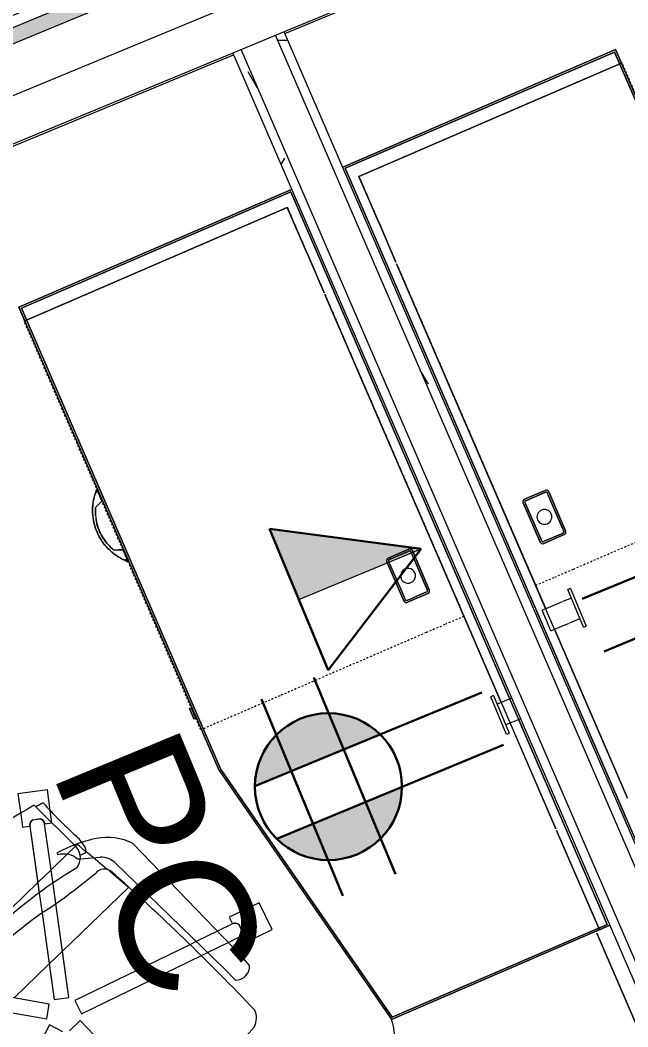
# Model space of a CAD drawing. Header units: inches. Extents: x 488 to 2071, y 800 to 2512.
# Drawn here: x 1396.4 to 1437.3, y 2398.8 to 2466.7 of the extents above; entities that cross this region are included whole.
import ezdxf

# ---------------------------------------------------------------- set-up
doc = ezdxf.new("R2010")
doc.units = ezdxf.units.IN
doc.header["$MEASUREMENT"] = 0
doc.linetypes.add('Dash', pattern=[0.25, 0.125, -0.125])
for name, color, linetype, lineweight in [('A-ANNO-NOTE', 131, 'Continuous', 30), ('A-Flor-Shel-Tptn', 8, 'Continuous', 9), ('A-GLAZ-CURT', 52, 'Continuous', 9), ('A-GLAZ-CWMG', 51, 'Continuous', 13), ('A-Glaz-Shel-Sill', 8, 'Continuous', 9), ('A-WALL', 113, 'Continuous', 9), ('A-WALL-PATT', 111, 'Continuous', 13), ('E-ELEC-FIXT', 91, 'Continuous', 9), ('I-FURN', 30, 'Continuous', 9), ('I-FURN-PNLS', 30, 'Continuous', 9), ('I-WALL', 2, 'Continuous', 9)]:
    doc.layers.add(name, color=color, linetype=linetype, lineweight=lineweight)
doc.styles.add('Swis721 Lt BT', font='swissl.ttf', dxfattribs={"height": 9})
pattern_1 = [(0, (0, 0), (30.72, 7.68), [1.267, -21.773, 1.267, -21.773, -122.88]), (0, (0, 0), (30.72, 7.68), [-46.08, 1.267, -44.813, 1.267, -21.773, -53.76]), (0, (0, 0), (30.72, 7.68), [-115.2, 1.267, -14.093, 1.267, -37.133]), (120, (11.52, 3.84), (-22.011075, 22.7643), [1.267, -21.773, 1.267, -21.773, -122.88]), (120, (11.52, 3.84), (-22.011075, 22.7643), [-46.08, 1.267, -44.813, 1.267, -21.773, -53.76]), (120, (11.52, 3.84), (-22.011075, 22.7643), [-115.2, 1.267, -14.093, 1.267, -37.133]), (240, (15.36, 19.2), (-8.708925, -30.4443), [1.267, -21.773, 1.267, -21.773, -122.88]), (240, (15.36, 19.2), (-8.708925, -30.4443), [-46.08, 1.267, -44.813, 1.267, -21.773, -53.76]), (240, (15.36, 19.2), (-8.708925, -30.4443), [-115.2, 1.267, -14.093, 1.267, -37.133])]

# ---------------------------------------------------------------- blocks, each defined once
blk = doc.blocks.new('Revit Link EDITED_dwg-5488103-Level 1 POWER')
at = {"layer": 'A-Glaz-Shel-Sill', "color": 7}
blk.add_line((1310.92, 2422.985), (1410.731, 2464.328), dxfattribs=at)
at = {"layer": 'A-Glaz-Shel-Sill', "color": 7, "flags": 128}
blk.add_lwpolyline([(1414.196, 2465.764), (1497.373, 2500.217), (1593.763, 2460.291)], dxfattribs=at)
blk = doc.blocks.new('Zira Wksta 9 - Type 1-V22-Level 1 POWER')
at = {"layer": 'I-FURN'}
for p, q in [((-20, 90), (-20, 56)), ((0, 90), (-20, 90)), ((-20, 56), (-20, 90)), ((-20, 90), (0, 90)), ((0, 90), (-20, 90)), ((-20, 90), (-20, 56)), ((0, 90), (-20, 90)), ((-20, 90), (-20, 89)), ((-20, 89), (-20, 90)), ((-20, 90), (0, 90)), ((-19.875, 56.012), (-19.875, 89.875)), ((-19.875, 89.875), (-0.125, 89.875)), ((-0.125, 89.875), (-19.875, 89.875)), ((-19.875, 89.875), (-19.875, 56.012)), ((-19.875, 56.012), (-19.875, 89.875)), ((-19.875, 89.875), (-0.125, 89.875)), ((-0.125, 89.875), (-19.875, 89.875)), ((-19.875, 89.875), (-19.875, 56.012)), ((-0.125, 89.875), (-0.125, 36.125)), ((-0.125, 36.125), (-0.125, 89.875)), ((-0.125, 89.875), (-0.125, 36.125)), ((-0.125, 36.125), (-0.125, 89.875)), ((-20, 89), (-19.878, 89)), ((-19.878, 89), (-20, 89)), ((-19.875, 89), (-19.326, 89)), ((-19.326, 89), (-19.875, 89)), ((-19.325, 89), (-0.75, 89)), ((-0.75, 89), (-19.325, 89)), ((-0.75, 89), (-0.75, 85.679)), ((-0.75, 85.679), (-0.75, 89)), ((-0.75, 85.646), (-0.75, 82.725)), ((-0.75, 82.725), (-0.75, 85.646)), ((-0.75, 82.607), (-0.75, 43.393)), ((-0.75, 52.676), (-0.75, 82.607)), ((-3.937, 64.438), (-3.937, 64.29)), ((-3.937, 64.29), (-3.937, 64.438)), ((-3.807, 64.5), (-3.875, 64.5)), ((-3.875, 64.5), (-3.807, 64.5)), ((-2.458, 64.5), (-3.792, 64.5)), ((-3.792, 64.5), (-2.458, 64.5)), ((-2.375, 64.5), (-2.443, 64.5)), ((-2.443, 64.5), (-2.375, 64.5)), ((-2.312, 64.29), (-2.312, 64.438)), ((-2.312, 64.438), (-2.312, 64.29)), ((-3.937, 64.255), (-3.937, 61.745)), ((-3.937, 61.745), (-3.937, 64.255)), ((-2.312, 61.745), (-2.312, 64.255)), ((-2.312, 64.255), (-2.312, 61.745)), ((-3.937, 61.71), (-3.937, 61.563)), ((-3.937, 61.563), (-3.937, 61.71)), ((-3.875, 61.5), (-3.807, 61.5)), ((-3.807, 61.5), (-3.875, 61.5)), ((-3.792, 61.5), (-2.458, 61.5)), ((-2.458, 61.5), (-3.792, 61.5)), ((-2.443, 61.5), (-2.375, 61.5)), ((-2.375, 61.5), (-2.443, 61.5)), ((-2.312, 61.563), (-2.312, 61.71)), ((-2.312, 61.71), (-2.312, 61.563)), ((-33.064, 59.916), (-33.421, 58.62)), ((-33.064, 59.916), (-33.421, 58.62)), ((-31.135, 59.385), (-33.064, 59.916)), ((-31.135, 59.385), (-33.064, 59.916)), ((-31.506, 58.04), (-31.135, 59.385)), ((-31.506, 58.04), (-31.135, 59.385)), ((-33.421, 58.62), (-33.661, 57.747)), ((-33.421, 58.62), (-33.661, 57.747)), ((-30.895, 55.117), (-32.36, 58.785)), ((-32.305, 58.647), (-30.895, 55.117)), ((-33.661, 57.747), (-33.196, 57.618)), ((-33.661, 57.747), (-33.196, 57.618)), ((-32.843, 57.921), (-32.347, 57.784)), ((-32.843, 57.921), (-32.347, 57.784)), ((-32.357, 57.776), (-32.839, 57.909)), ((-32.357, 57.776), (-32.839, 57.909)), ((-31.733, 57.215), (-31.506, 58.04)), ((-31.733, 57.215), (-31.506, 58.04)), ((-33.179, 57.614), (-34.395, 53.201)), ((-33.179, 57.614), (-34.201, 53.905)), ((-33.299, 53.415), (-32.215, 57.348)), ((-33.044, 54.339), (-32.215, 57.348)), ((-32.199, 57.344), (-31.734, 57.216)), ((-32.199, 57.344), (-31.734, 57.216)), ((-20, 56), (-16, 36)), ((-20, 56), (-16, 36)), ((-20, 56), (-16, 36)), ((-15.898, 36.125), (-19.875, 56.012)), ((-19.875, 56.012), (-15.898, 36.125)), ((-15.898, 36.125), (-19.875, 56.012)), ((-19.875, 56.012), (-15.898, 36.125)), ((-32.232, 55.217), (-32.206, 55.078)), ((-30.924, 55.136), (-31.633, 54.87)), ((-30.775, 55.192), (-30.844, 55.166)), ((-30.66, 55.056), (-30.736, 55.207)), ((-30.427, 54.59), (-30.656, 55.046)), ((-33.044, 54.339), (-34.201, 53.905)), ((-33.299, 53.415), (-33.044, 54.339)), ((-31.633, 54.87), (-33.044, 54.339)), ((-31.096, 54.297), (-30.945, 54.247)), ((-30.852, 54.468), (-30.453, 54.472)), ((-30.118, 53.973), (-30.407, 54.549)), ((-34.201, 53.905), (-43.378, 50.456)), ((-34.201, 53.905), (-34.395, 53.201)), ((-30.945, 54.247), (-29.657, 53.82)), ((-29.561, 52.859), (-30.118, 53.973)), ((-23.589, 43.92), (-27.296, 53.787)), ((-34.395, 53.201), (-34.755, 51.895)), ((-34.395, 53.201), (-34.755, 51.895)), ((-33.652, 52.136), (-33.299, 53.415)), ((-33.652, 52.136), (-33.299, 53.415)), ((-28.909, 53.082), (-24.946, 43.535)), ((-29.526, 52.791), (-29.561, 52.859)), ((-28.755, 51.251), (-29.477, 52.692)), ((-34.755, 51.895), (-36.314, 46.24)), ((-34.755, 51.895), (-35.671, 48.572)), ((-35.35, 45.974), (-33.652, 52.136)), ((-34.514, 49.006), (-33.652, 52.136)), ((-34.514, 49.006), (-28.725, 51.182)), ((-28.721, 51.183), (-28.755, 51.251)), ((-0.75, 43.393), (-0.75, 51.176)), ((-36.742, 46.079), (-41.638, 49.309)), ((-35.671, 48.572), (-34.514, 49.006)), ((-35.35, 45.974), (-34.514, 49.006)), ((-42.628, 48.764), (-37.292, 45.244)), ((-38.712, 47.429), (-35.72, 48.553)), ((-35.671, 48.572), (-36.314, 46.24)), ((-39.918, 46.976), (-37.292, 45.244)), ((-36.742, 46.079), (-38.76, 47.411)), ((-36.314, 46.24), (-35.35, 45.974)), ((-36.314, 46.24), (-35.35, 45.974)), ((-23.279, 46.151), (-24.408, 46.1)), ((-23.279, 46.151), (-24.408, 46.1)), ((-21.053, 46.752), (-23.301, 46.65)), ((-21.053, 46.752), (-23.301, 46.65)), ((-23.301, 46.65), (-23.279, 46.168)), ((-23.301, 46.65), (-23.279, 46.168)), ((-20.963, 44.754), (-21.053, 46.752)), ((-20.963, 44.754), (-21.053, 46.752)), ((-37.292, 45.244), (-36.742, 46.079)), ((-37.292, 45.244), (-36.742, 46.079)), ((-26.463, 46.007), (-35.064, 45.617)), ((-26.463, 46.007), (-35.064, 45.617)), ((-35.064, 45.617), (-35.019, 44.618)), ((-35.064, 45.617), (-35.019, 44.618)), ((-25.981, 46.028), (-26.463, 46.007)), ((-25.981, 46.028), (-26.463, 46.007)), ((-24.408, 46.1), (-25.981, 46.028)), ((-24.408, 46.1), (-25.981, 46.028)), ((-22.87, 45.419), (-22.893, 45.918)), ((-22.87, 45.419), (-22.893, 45.918)), ((-22.883, 45.926), (-22.86, 45.412)), ((-22.883, 45.926), (-22.86, 45.412)), ((-37.271, 44.788), (-44.001, 39.417)), ((-37.271, 44.788), (-44.001, 39.417)), ((-36.648, 44.006), (-37.271, 44.788)), ((-36.648, 44.006), (-37.271, 44.788)), ((-35.019, 44.618), (-26.079, 45.023)), ((-35.019, 44.618), (-26.079, 45.023)), ((-26.079, 45.023), (-25.573, 45.046)), ((-26.079, 45.023), (-25.573, 45.046)), ((-25.573, 45.046), (-24.038, 45.115)), ((-25.573, 45.046), (-24.038, 45.115)), ((-24.038, 45.115), (-23.233, 45.152)), ((-24.038, 45.115), (-23.233, 45.152)), ((-23.233, 45.135), (-23.211, 44.652)), ((-23.233, 45.135), (-23.211, 44.652)), ((-35.271, 44.236), (-36.207, 43.885)), ((-35.271, 44.236), (-36.207, 43.885)), ((-32.165, 35.971), (-35.271, 44.236)), ((-32.165, 35.971), (-35.271, 44.236)), ((-23.211, 44.652), (-20.963, 44.754)), ((-23.211, 44.652), (-20.963, 44.754)), ((-24.946, 43.535), (-24.594, 42.599)), ((-23.323, 43.128), (-23.589, 43.92)), ((-0.75, 43.275), (-0.75, 40.354)), ((-0.75, 40.354), (-0.75, 43.275)), ((-0.75, 40.336), (-0.75, 36.125)), ((-0.75, 36.125), (-0.75, 40.336)), ((-16, 36), (0, 36)), ((0, 36), (-16, 36)), ((-16, 36), (0, 36)), ((-0.125, 36.125), (-15.898, 36.125)), ((-15.898, 36.125), (-0.125, 36.125)), ((-0.125, 36.125), (-15.898, 36.125)), ((-15.898, 36.125), (-0.125, 36.125)), ((-0.75, 36.12), (-0.75, 36)), ((-0.75, 36), (-0.75, 36.12)), ((-0.75, 36), (0, 36)), ((0, 36), (-0.75, 36))]:
    blk.add_line(p, q, dxfattribs=at)
for centre, radius, start, end in [((-3.875, 64.438), 0.0625, 90, 180), ((-3.875, 64.438), 0.0625, 135, 180), ((-3.875, 64.438), 0.0625, 90, 135), ((-2.375, 64.438), 0.0625, 360, 90), ((-2.375, 64.438), 0.0625, 360, 90), ((-3.875, 61.563), 0.0625, 180, 270), ((-3.875, 61.563), 0.0625, 180, 270), ((-2.375, 61.563), 0.0625, 270, 360), ((-2.375, 61.563), 0.0625, 270, 360), ((-28.98, 26.074), 32.885, 95.90071, 125.28922), ((-28.829, 25.664), 33.165, 95.04101, 96.01668), ((-5.888, 67.142), 27.198, 198.08143, 204.6076), ((-32.802, 57.516), 0.407, 95.75839, 165.4281), ((-32.802, 57.516), 0.407, 123.62628, 165.4281), ((-32.788, 57.506), 0.406, 124.16517, 164.59325), ((-32.788, 57.506), 0.406, 137.6412, 164.59325), ((-32.788, 57.506), 0.406, 97.21311, 137.6412), ((-32.802, 57.516), 0.407, 109.69234, 123.62628), ((-32.788, 57.506), 0.406, 110.68914, 124.16517), ((-32.802, 57.516), 0.407, 95.75839, 109.69234), ((-32.788, 57.506), 0.406, 97.21311, 110.68914), ((-32.607, 57.456), 0.406, 38.49736, 51.97338), ((-32.607, 57.456), 0.406, 344.59325, 51.97338), ((-32.589, 57.458), 0.407, 343.75839, 53.4281), ((-32.589, 57.458), 0.407, 343.75839, 53.4281), ((-32.607, 57.456), 0.406, 344.59325, 38.49736), ((-34.016, 54.26), 3.739, 10.68683, 24.6076), ((-31.307, 45.65), 9.612, 87.85635, 95.52666), ((-32.362, 53.705), 1.382, 54.61199, 83.54291), ((-31.874, 54.726), 1.054, 296.54862, 21.77186), ((-31.307, 45.65), 9.612, 87.23258, 87.66624), ((-31.874, 54.726), 1.054, 345.7934, 21.77186), ((-31.307, 45.65), 9.612, 84.58965, 87.08386), ((-30.944, 54.84), 0.613, 323.13593, 10.68683), ((-31.307, 45.65), 9.612, 78.64105, 84.58965), ((-30.129, 51.511), 3.634, 38.77218, 78.64105), ((-32.362, 53.705), 1.382, 25.68107, 53.01805), ((-26.799, 20.267), 33.832, 97.82171, 123.36479), ((-30.183, 52.538), 1.385, 23.39452, 67.70109), ((-42.432, 94.055), 42.842, 280.56991, 286.36319), ((-30.023, 52.264), 0.763, 34.827, 116.3595), ((-168.402, -12.458), 153.519, 20.0682, 25.11457), ((-30.502, 30.123), 22.194, 100.56991, 120.61659), ((-23.255, 45.762), 0.407, 23.75839, 93.4281), ((-23.255, 45.762), 0.407, 23.75839, 93.4281), ((-23.26, 45.745), 0.406, 65.6412, 92.59325), ((-23.26, 45.745), 0.406, 25.21311, 92.59325), ((-23.26, 45.745), 0.406, 25.21311, 65.6412), ((-23.252, 45.558), 0.406, 272.59325, 339.97338), ((-23.245, 45.541), 0.407, 271.75839, 341.4281), ((-23.252, 45.558), 0.406, 272.59325, 286.06928), ((-23.245, 45.541), 0.407, 271.75839, 285.69234), ((-23.252, 45.558), 0.406, 286.06928, 326.49736), ((-23.245, 45.541), 0.407, 285.69234, 313.56022), ((-23.245, 45.541), 0.407, 313.56022, 327.49416), ((-23.252, 45.558), 0.406, 326.49736, 339.97338), ((-23.245, 45.541), 0.407, 327.49416, 341.4281), ((-24.213, 43.475), 0.956, 246.48339, 338.70311), ((-25.517, 40.208), 1.314, 310.6365, 0.55), ((-62.5, 115.283), 84.963, 284.7407, 296.4458)]:
    blk.add_arc(centre, radius, start, end, dxfattribs=at)
at = {"layer": 'I-FURN-PNLS', "linetype": 'Dash'}
for p, q in [((-20.051, 59), (-20.051, 89)), ((-20.051, 89), (-20, 89)), ((-20, 89), (-19.878, 89)), ((-19.875, 89), (-19.326, 89)), ((-19.325, 89), (-0.75, 89)), ((-0.75, 89), (-0.75, 85.679)), ((-0.75, 85.646), (-0.75, 82.725)), ((-0.75, 82.607), (-0.75, 59)), ((-20, 59), (-20.051, 59)), ((-14.241, 59), (-19.989, 59)), ((-11.296, 59), (-14.223, 59)), ((-3.52, 59), (-11.176, 59)), ((-2.153, 59), (-3.506, 59)), ((-0.75, 59), (-2.092, 59))]:
    blk.add_line(p, q, dxfattribs=at)
at = {"layer": 'I-FURN-PNLS'}
for p, q in [((-20.051, 76.604), (-20.051, 76.657)), ((-20.051, 76.657), (-20.051, 76.614)), ((-20.051, 76.604), (-20.051, 76.657)), ((-20.051, 76.657), (-20.051, 76.614)), ((-20.223, 76.48), (-20.051, 76.48)), ((-20.223, 76.48), (-20.051, 76.48)), ((-20.051, 76.487), (-20.217, 76.487)), ((-20.051, 76.487), (-20.217, 76.487)), ((-20.051, 76.614), (-20.051, 76.512)), ((-20.051, 76.614), (-20.051, 76.512)), ((-20.051, 76.512), (-20.051, 76.604)), ((-20.051, 76.512), (-20.051, 76.604)), ((-20.051, 76.48), (-20.051, 76.512)), ((-20.051, 76.512), (-20.051, 76.487)), ((-20.051, 76.48), (-20.051, 76.512)), ((-20.051, 76.512), (-20.051, 76.487)), ((-20.051, 76.48), (-20.051, 75.791)), ((-20.051, 76.139), (-20.051, 76.48)), ((-20.051, 76.48), (-20.051, 75.791)), ((-20.051, 76.139), (-20.051, 76.48)), ((-20.051, 75.791), (-20.051, 76.136)), ((-20.051, 75.791), (-20.051, 76.136)), ((-20.612, 75.559), (-20.331, 75.675)), ((-20.612, 75.559), (-20.331, 75.675)), ((-20.331, 75.675), (-20.051, 75.791)), ((-20.331, 75.675), (-20.051, 75.791)), ((-20.331, 72.325), (-20.612, 72.441)), ((-20.331, 72.325), (-20.612, 72.441)), ((-20.051, 72.209), (-20.331, 72.325)), ((-20.051, 72.209), (-20.331, 72.325)), ((-20.051, 71.864), (-20.051, 72.209)), ((-20.051, 72.209), (-20.051, 71.52)), ((-20.051, 71.864), (-20.051, 72.209)), ((-20.051, 72.209), (-20.051, 71.52)), ((-20.051, 71.52), (-20.223, 71.52)), ((-20.051, 71.52), (-20.223, 71.52)), ((-20.217, 71.513), (-20.051, 71.513)), ((-20.217, 71.513), (-20.051, 71.513)), ((-20.051, 71.52), (-20.051, 71.861)), ((-20.051, 71.52), (-20.051, 71.861)), ((-20.051, 71.488), (-20.051, 71.52)), ((-20.051, 71.488), (-20.051, 71.52)), ((-20.051, 71.513), (-20.051, 71.488)), ((-20.051, 71.513), (-20.051, 71.488)), ((-20.051, 71.488), (-20.051, 71.386)), ((-20.051, 71.396), (-20.051, 71.488)), ((-20.051, 71.488), (-20.051, 71.386)), ((-20.051, 71.396), (-20.051, 71.488)), ((-20.051, 71.343), (-20.051, 71.396)), ((-20.051, 71.343), (-20.051, 71.396)), ((-20.051, 71.386), (-20.051, 71.343)), ((-20.051, 71.386), (-20.051, 71.343)), ((-4.062, 64.438), (-4.062, 61.563)), ((-4.062, 61.563), (-4.062, 64.438)), ((-2.375, 64.625), (-3.875, 64.625)), ((-3.875, 64.625), (-2.375, 64.625)), ((-2.187, 61.563), (-2.187, 64.438)), ((-2.187, 64.438), (-2.187, 61.563)), ((-3.875, 61.375), (-2.375, 61.375)), ((-2.375, 61.375), (-3.875, 61.375)), ((-20.051, 60.625), (-20.176, 60.625)), ((-20.176, 60.625), (-20.176, 60.515)), ((-20.176, 59.875), (-20.176, 60.625)), ((-20.176, 60.515), (-20.176, 59.985)), ((-20.051, 60.625), (-20.051, 59.875)), ((-20.051, 60.515), (-20.051, 60.625)), ((-20.051, 60.438), (-20.051, 60.515)), ((-20.051, 60.347), (-20.051, 60.438)), ((-20.176, 59.985), (-20.176, 59.875)), ((-20.176, 59.875), (-20.051, 59.875)), ((-20.051, 60.25), (-20.051, 60.347)), ((-20.051, 60.153), (-20.051, 60.25)), ((-20.051, 59.985), (-20.051, 60.153)), ((-20.051, 59.875), (-20.051, 59.985)), ((0, 36), (-16, 36)), ((0, 36), (-16, 36)), ((-16, 36), (0, 36)), ((0, 36), (-1, 36)), ((-1, 36), (-1, 35.951)), ((-1, 35.951), (-1, 36)), ((-1, 36), (-0.75, 36)), ((-0.75, 36), (0, 36)), ((-1, 35.845), (-1, 6.75)), ((-1, 6.75), (-1, 35.845))]:
    blk.add_line(p, q, dxfattribs=at)
at = {"layer": 'I-FURN-PNLS', "flags": 128}
for points in [[(-20.051, 75.791), (-20.331, 75.675), (-20.612, 75.559)], [(-20.051, 75.791), (-20.331, 75.675), (-20.612, 75.559)], [(-20.612, 72.441), (-20.331, 72.325), (-20.051, 72.209)], [(-20.612, 72.441), (-20.331, 72.325), (-20.051, 72.209)]]:
    blk.add_lwpolyline(points, dxfattribs=at)
at = {"layer": 'I-FURN-PNLS'}
for centre, radius, start, end in [((-17.497, 74), 3.685, 137.02895, 137.70289), ((-17.497, 74), 3.685, 137.36592, 137.70289), ((-17.497, 74), 3.685, 137.03852, 137.56704), ((-17.497, 74), 3.685, 137.03852, 137.56704), ((-17.497, 74), 3.685, 137.02895, 137.36592), ((-17.497, 74), 3.685, 222.29711, 222.97105), ((-17.497, 74), 3.685, 222.29711, 222.97105), ((-17.497, 74), 3.685, 222.43296, 222.96148), ((-17.497, 74), 3.685, 222.43296, 222.96148), ((-3.875, 64.438), 0.188, 90, 180), ((-3.875, 64.438), 0.188, 165, 180), ((-3.875, 64.438), 0.188, 150, 165), ((-3.875, 64.438), 0.188, 90, 150), ((-2.375, 64.438), 0.188, 360, 90), ((-2.375, 64.438), 0.188, 15, 90), ((-2.375, 64.438), 0.187, 0, 15), ((-3.125, 63), 0.5, 90, 270), ((-3.125, 63), 0.5, 90, 270), ((-3.125, 63), 0.5, 270, 90), ((-3.125, 63), 0.5, 270, 90), ((-3.875, 61.563), 0.188, 180, 270), ((-3.875, 61.563), 0.187, 180, 195), ((-3.875, 61.563), 0.188, 195, 210), ((-3.875, 61.563), 0.188, 210, 240), ((-3.875, 61.563), 0.188, 240, 270), ((-2.375, 61.563), 0.188, 270, 360), ((-2.375, 61.563), 0.188, 270, 285), ((-2.375, 61.563), 0.188, 285, 300), ((-2.375, 61.563), 0.187, 300, 330), ((-2.375, 61.563), 0.187, 330, 345), ((-2.375, 61.563), 0.187, 345, 0), ((-19.605, 36.236), 3.613, 305.49295, 356.24713), ((-19.605, 36.236), 3.613, 305.49295, 356.24713), ((-19.605, 36.236), 3.613, 305.49295, 356.24713)]:
    blk.add_arc(centre, radius, start, end, dxfattribs=at)
for points, knots in [([(-20.051, 76.657), (-20.051, 76.657), (-20.053, 76.656), (-20.055, 76.653), (-20.057, 76.651), (-20.06, 76.649), (-20.063, 76.645), (-20.067, 76.642), (-20.07, 76.639), (-20.074, 76.635), (-20.078, 76.631), (-20.083, 76.627), (-20.091, 76.618), (-20.099, 76.61), (-20.106, 76.604)], [0, 0, 0, 0, 0.125, 0.1875, 0.25, 0.3125, 0.375, 0.4375, 0.5, 0.5625, 0.625, 0.6875, 0.75, 1, 1, 1, 1]), ([(-20.051, 76.657), (-20.051, 76.657), (-20.053, 76.656), (-20.055, 76.653), (-20.057, 76.651), (-20.06, 76.649), (-20.063, 76.645), (-20.067, 76.642), (-20.07, 76.639), (-20.074, 76.635), (-20.078, 76.631), (-20.083, 76.627), (-20.091, 76.618), (-20.099, 76.61), (-20.106, 76.604)], [0, 0, 0, 0, 0.125, 0.1875, 0.25, 0.3125, 0.375, 0.4375, 0.5, 0.5625, 0.625, 0.6875, 0.75, 1, 1, 1, 1]), ([(-20.096, 76.614), (-20.09, 76.619), (-20.082, 76.627), (-20.072, 76.637), (-20.067, 76.642), (-20.063, 76.646), (-20.06, 76.649), (-20.057, 76.651), (-20.055, 76.653), (-20.054, 76.655), (-20.052, 76.656), (-20.051, 76.657), (-20.051, 76.657)], [0, 0, 0, 0, 0.25, 0.375, 0.5, 0.5625, 0.625, 0.6875, 0.75, 0.8125, 0.875, 1, 1, 1, 1]), ([(-20.096, 76.614), (-20.09, 76.619), (-20.082, 76.627), (-20.072, 76.637), (-20.067, 76.642), (-20.063, 76.646), (-20.06, 76.649), (-20.057, 76.651), (-20.055, 76.653), (-20.054, 76.655), (-20.052, 76.656), (-20.051, 76.657), (-20.051, 76.657)], [0, 0, 0, 0, 0.25, 0.375, 0.5, 0.5625, 0.625, 0.6875, 0.75, 0.8125, 0.875, 1, 1, 1, 1]), ([(-20.223, 71.52), (-20.376, 71.687), (-20.649, 72.05), (-20.953, 72.661), (-21.141, 73.318), (-21.225, 74.227), (-21.055, 75.135), (-20.649, 75.95), (-20.376, 76.313), (-20.223, 76.48)], [0, 0, 0, 0, 0.125, 0.25, 0.375, 0.5, 0.75, 0.875, 1, 1, 1, 1]), ([(-20.612, 75.559), (-20.783, 75.242), (-20.961, 74.723), (-21.005, 74.181), (-21.005, 74)], [0, 0, 0, 0, 0.3333333, 0.5, 0.5, 0.5, 0.5]), ([(-20.723, 75.783), (-20.778, 75.683), (-20.841, 75.555), (-20.897, 75.424), (-20.907, 75.398)], [0.15936451, 0.15936451, 0.15936451, 0.15936451, 0.22222222, 0.23762024, 0.23762024, 0.23762024, 0.23762024]), ([(-20.723, 75.783), (-20.778, 75.683), (-20.841, 75.555), (-20.897, 75.424), (-20.907, 75.398)], [0.15936451, 0.15936451, 0.15936451, 0.15936451, 0.22222222, 0.23762024, 0.23762024, 0.23762024, 0.23762024]), ([(-20.995, 75.16), (-21.024, 75.075), (-21.06, 74.949), (-21.091, 74.821), (-21.1, 74.78)], [0.28411479, 0.28411479, 0.28411479, 0.28411479, 0.33333333, 0.3562762, 0.3562762, 0.3562762, 0.3562762]), ([(-20.995, 75.16), (-21.024, 75.075), (-21.06, 74.949), (-21.091, 74.821), (-21.1, 74.78)], [0.28411479, 0.28411479, 0.28411479, 0.28411479, 0.33333333, 0.3562762, 0.3562762, 0.3562762, 0.3562762]), ([(-21.146, 74.517), (-21.156, 74.446), (-21.171, 74.319), (-21.177, 74.192), (-21.179, 74.136)], [0.40508035, 0.40508035, 0.40508035, 0.40508035, 0.44444444, 0.47528756, 0.47528756, 0.47528756, 0.47528756]), ([(-21.146, 74.517), (-21.156, 74.446), (-21.171, 74.319), (-21.177, 74.192), (-21.179, 74.136)], [0.40508035, 0.40508035, 0.40508035, 0.40508035, 0.44444444, 0.47528756, 0.47528756, 0.47528756, 0.47528756]), ([(-21.005, 74), (-21.005, 73.819), (-20.961, 73.278), (-20.783, 72.759), (-20.612, 72.441)], [0.5, 0.5, 0.5, 0.5, 0.6666667, 1, 1, 1, 1]), ([(-21.099, 73.22), (-21.09, 73.179), (-21.06, 73.052), (-21.027, 72.923), (-21.001, 72.836)], [0.64373131, 0.64373131, 0.64373131, 0.64373131, 0.66666667, 0.71591001, 0.71591001, 0.71591001, 0.71591001]), ([(-21.099, 73.22), (-21.09, 73.179), (-21.06, 73.052), (-21.027, 72.923), (-21.001, 72.836)], [0.64373131, 0.64373131, 0.64373131, 0.64373131, 0.66666667, 0.71591001, 0.71591001, 0.71591001, 0.71591001]), ([(-20.907, 72.602), (-20.858, 72.482), (-20.801, 72.351), (-20.728, 72.229), (-20.721, 72.218)], [0.76239192, 0.76239192, 0.76239192, 0.76239192, 0.83333333, 0.84070579, 0.84070579, 0.84070579, 0.84070579]), ([(-20.907, 72.602), (-20.858, 72.482), (-20.801, 72.351), (-20.728, 72.229), (-20.721, 72.218)], [0.76239192, 0.76239192, 0.76239192, 0.76239192, 0.83333333, 0.84070579, 0.84070579, 0.84070579, 0.84070579]), ([(-20.106, 71.396), (-20.099, 71.39), (-20.09, 71.381), (-20.08, 71.371), (-20.074, 71.365), (-20.07, 71.361), (-20.067, 71.358), (-20.063, 71.355), (-20.06, 71.351), (-20.057, 71.349), (-20.055, 71.347), (-20.053, 71.344), (-20.051, 71.343), (-20.051, 71.343)], [0, 0, 0, 0, 0.25, 0.375, 0.4375, 0.5, 0.5625, 0.625, 0.6875, 0.75, 0.8125, 0.875, 1, 1, 1, 1]), ([(-20.106, 71.396), (-20.099, 71.39), (-20.09, 71.381), (-20.08, 71.371), (-20.074, 71.365), (-20.07, 71.361), (-20.067, 71.358), (-20.063, 71.355), (-20.06, 71.351), (-20.057, 71.349), (-20.055, 71.347), (-20.053, 71.344), (-20.051, 71.343), (-20.051, 71.343)], [0, 0, 0, 0, 0.25, 0.375, 0.4375, 0.5, 0.5625, 0.625, 0.6875, 0.75, 0.8125, 0.875, 1, 1, 1, 1]), ([(-20.051, 71.343), (-20.051, 71.343), (-20.052, 71.344), (-20.054, 71.345), (-20.055, 71.347), (-20.057, 71.349), (-20.06, 71.351), (-20.063, 71.354), (-20.066, 71.357), (-20.069, 71.36), (-20.072, 71.363), (-20.076, 71.367), (-20.083, 71.374), (-20.09, 71.381), (-20.096, 71.386)], [0, 0, 0, 0, 0.125, 0.1875, 0.25, 0.3125, 0.375, 0.4375, 0.5, 0.5625, 0.625, 0.6875, 0.75, 1, 1, 1, 1]), ([(-20.051, 71.343), (-20.051, 71.343), (-20.052, 71.344), (-20.054, 71.345), (-20.055, 71.347), (-20.057, 71.349), (-20.06, 71.351), (-20.063, 71.354), (-20.066, 71.357), (-20.069, 71.36), (-20.072, 71.363), (-20.076, 71.367), (-20.083, 71.374), (-20.09, 71.381), (-20.096, 71.386)], [0, 0, 0, 0, 0.125, 0.1875, 0.25, 0.3125, 0.375, 0.4375, 0.5, 0.5625, 0.625, 0.6875, 0.75, 1, 1, 1, 1])]:
    blk.add_open_spline(points, degree=3, knots=knots, dxfattribs=at)
for points in [[(-20.611, 75.971), (-20.65, 75.909), (-20.688, 75.847), (-20.723, 75.783)], [(-20.611, 75.971), (-20.65, 75.909), (-20.688, 75.847), (-20.723, 75.783)], [(-20.632, 75.939), (-20.513, 76.131), (-20.376, 76.313), (-20.223, 76.48)], [(-20.217, 76.487), (-20.354, 76.338), (-20.478, 76.178), (-20.588, 76.008)], [(-20.217, 76.487), (-20.354, 76.338), (-20.478, 76.178), (-20.588, 76.008)], [(-20.194, 76.512), (-20.183, 76.524), (-20.161, 76.547), (-20.127, 76.582), (-20.106, 76.603), (-20.096, 76.614)], [(-20.194, 76.512), (-20.183, 76.524), (-20.161, 76.547), (-20.127, 76.582), (-20.106, 76.603), (-20.096, 76.614)], [(-20.106, 76.604), (-20.12, 76.589), (-20.15, 76.559), (-20.179, 76.528), (-20.194, 76.512)], [(-20.106, 76.604), (-20.12, 76.589), (-20.15, 76.559), (-20.179, 76.528), (-20.194, 76.512)], [(-21.12, 74.677), (-21.078, 74.9), (-21.011, 75.117), (-20.934, 75.331)], [(-20.612, 75.559), (-20.783, 75.242), (-21.02, 74.55), (-21.02, 73.451), (-20.783, 72.759), (-20.612, 72.441)], [(-20.945, 75.302), (-20.963, 75.255), (-20.98, 75.208), (-20.995, 75.16)], [(-20.945, 75.302), (-20.963, 75.255), (-20.98, 75.208), (-20.995, 75.16)], [(-20.907, 75.398), (-20.918, 75.372), (-20.928, 75.347), (-20.938, 75.321)], [(-20.907, 75.398), (-20.918, 75.372), (-20.928, 75.347), (-20.938, 75.321)], [(-20.934, 75.331), (-20.852, 75.543), (-20.759, 75.752), (-20.632, 75.939)], [(-20.828, 75.064), (-20.77, 75.234), (-20.698, 75.4), (-20.612, 75.559)], [(-20.828, 75.064), (-20.77, 75.234), (-20.698, 75.4), (-20.612, 75.559)], [(-21.183, 74), (-21.183, 74.227), (-21.156, 74.452), (-21.112, 74.673)], [(-21.126, 74.644), (-21.134, 74.602), (-21.14, 74.56), (-21.147, 74.517)], [(-21.126, 74.644), (-21.134, 74.602), (-21.14, 74.56), (-21.147, 74.517)], [(-21.099, 74.78), (-21.107, 74.743), (-21.115, 74.707), (-21.122, 74.67)], [(-21.099, 74.78), (-21.107, 74.743), (-21.115, 74.707), (-21.122, 74.67)], [(-20.961, 74.539), (-20.931, 74.717), (-20.873, 74.887), (-20.808, 75.055)], [(-20.961, 74.539), (-20.931, 74.717), (-20.873, 74.887), (-20.808, 75.055)], [(-21.12, 73.322), (-21.162, 73.546), (-21.185, 73.774), (-21.183, 74)], [(-21.18, 74.135), (-21.184, 74.045), (-21.182, 73.955), (-21.178, 73.866)], [(-21.18, 74.135), (-21.184, 74.045), (-21.182, 73.955), (-21.178, 73.866)], [(-20.961, 73.461), (-20.991, 73.639), (-21.016, 73.822), (-21.021, 74.004)], [(-20.961, 73.461), (-20.991, 73.639), (-21.016, 73.822), (-21.021, 74.004)], [(-21.005, 74), (-21.005, 74.181), (-21, 74.365), (-20.961, 74.539)], [(-21.005, 74), (-21.005, 74.181), (-21, 74.365), (-20.961, 74.539)], [(-21.18, 73.865), (-21.175, 73.737), (-21.162, 73.61), (-21.143, 73.484)], [(-21.18, 73.865), (-21.175, 73.737), (-21.162, 73.61), (-21.143, 73.484)], [(-21.146, 73.482), (-21.14, 73.44), (-21.133, 73.398), (-21.125, 73.356)], [(-21.146, 73.482), (-21.14, 73.44), (-21.133, 73.398), (-21.125, 73.356)], [(-21.121, 73.329), (-21.114, 73.293), (-21.107, 73.256), (-21.099, 73.22)], [(-21.121, 73.329), (-21.114, 73.293), (-21.107, 73.256), (-21.099, 73.22)], [(-20.934, 72.669), (-21.016, 72.88), (-21.077, 73.099), (-21.12, 73.322)], [(-20.828, 72.936), (-20.887, 73.107), (-20.926, 73.282), (-20.961, 73.461)], [(-20.828, 72.936), (-20.887, 73.107), (-20.926, 73.282), (-20.961, 73.461)], [(-20.995, 72.84), (-20.98, 72.792), (-20.964, 72.744), (-20.947, 72.697)], [(-20.995, 72.84), (-20.98, 72.792), (-20.964, 72.744), (-20.947, 72.697)], [(-20.938, 72.679), (-20.928, 72.653), (-20.918, 72.627), (-20.908, 72.602)], [(-20.938, 72.679), (-20.928, 72.653), (-20.918, 72.627), (-20.908, 72.602)], [(-20.631, 72.061), (-20.751, 72.254), (-20.852, 72.457), (-20.934, 72.669)], [(-20.612, 72.441), (-20.698, 72.6), (-20.77, 72.766), (-20.828, 72.936)], [(-20.612, 72.441), (-20.698, 72.6), (-20.77, 72.766), (-20.828, 72.936)], [(-20.723, 72.217), (-20.695, 72.167), (-20.665, 72.119), (-20.632, 72.072)], [(-20.723, 72.217), (-20.695, 72.167), (-20.665, 72.119), (-20.632, 72.072)], [(-20.223, 71.52), (-20.376, 71.687), (-20.512, 71.869), (-20.631, 72.061)], [(-20.587, 71.992), (-20.477, 71.822), (-20.354, 71.662), (-20.217, 71.513)], [(-20.587, 71.992), (-20.477, 71.822), (-20.354, 71.662), (-20.217, 71.513)], [(-20.194, 71.488), (-20.179, 71.472), (-20.15, 71.441), (-20.12, 71.411), (-20.106, 71.396)], [(-20.096, 71.386), (-20.106, 71.397), (-20.127, 71.418), (-20.161, 71.453), (-20.183, 71.476), (-20.194, 71.488)], [(-20.194, 71.488), (-20.179, 71.472), (-20.15, 71.441), (-20.12, 71.411), (-20.106, 71.396)], [(-20.096, 71.386), (-20.106, 71.397), (-20.127, 71.418), (-20.161, 71.453), (-20.183, 71.476), (-20.194, 71.488)]]:
    blk.add_open_spline(points, degree=3, dxfattribs=at)
blk = doc.blocks.new('Zira Wksta 9 - Type 1-V25-Level 1 POWER')
at = {"layer": 'I-FURN'}
for p, q in [((-0.125, -36.125), (-0.125, -89.875)), ((-0.125, -89.875), (-0.125, -36.125)), ((-0.125, -36.125), (-0.125, -89.875)), ((-0.125, -89.875), (-0.125, -36.125)), ((-0.75, -43.393), (-0.75, -82.607)), ((-0.75, -55.785), (-0.75, -43.393)), ((-20, -90), (-20, -56)), ((-20, -90), (-20, -56)), ((-20, -56), (-20, -90)), ((-19.875, -89.875), (-19.875, -56.012)), ((-19.875, -56.012), (-19.875, -89.875)), ((-19.875, -89.875), (-19.875, -56.012)), ((-19.875, -56.012), (-19.875, -89.875)), ((-0.75, -82.607), (-0.75, -57.285)), ((-3.937, -61.563), (-3.937, -61.71)), ((-3.937, -61.71), (-3.937, -61.563)), ((-3.807, -61.5), (-3.875, -61.5)), ((-3.875, -61.5), (-3.807, -61.5)), ((-2.458, -61.5), (-3.792, -61.5)), ((-3.792, -61.5), (-2.458, -61.5)), ((-2.375, -61.5), (-2.443, -61.5)), ((-2.443, -61.5), (-2.375, -61.5)), ((-2.312, -61.71), (-2.312, -61.563)), ((-2.312, -61.563), (-2.312, -61.71)), ((-3.937, -61.745), (-3.937, -64.255)), ((-3.937, -64.255), (-3.937, -61.745)), ((-2.312, -64.255), (-2.312, -61.745)), ((-2.312, -61.745), (-2.312, -64.255)), ((-3.937, -64.29), (-3.937, -64.438)), ((-3.937, -64.438), (-3.937, -64.29)), ((-2.312, -64.438), (-2.312, -64.29)), ((-2.312, -64.29), (-2.312, -64.438)), ((-3.875, -64.5), (-3.807, -64.5)), ((-3.807, -64.5), (-3.875, -64.5)), ((-3.792, -64.5), (-2.458, -64.5)), ((-2.458, -64.5), (-3.792, -64.5)), ((-2.443, -64.5), (-2.375, -64.5)), ((-2.375, -64.5), (-2.443, -64.5)), ((-0.75, -82.725), (-0.75, -85.646)), ((-0.75, -85.646), (-0.75, -82.725)), ((-0.75, -85.679), (-0.75, -89)), ((-0.75, -89), (-0.75, -85.679)), ((-19.878, -89), (-20, -89)), ((-20, -89), (-20, -90)), ((-20, -90), (-20, -89)), ((-20, -89), (-19.878, -89)), ((-19.326, -89), (-19.875, -89)), ((-19.875, -89), (-19.326, -89)), ((-0.75, -89), (-19.325, -89)), ((-19.325, -89), (-0.75, -89)), ((0, -90), (-20, -90)), ((0, -90), (-20, -90)), ((-20, -90), (0, -90)), ((-20, -90), (0, -90)), ((0, -90), (-20, -90)), ((-0.125, -89.875), (-19.875, -89.875)), ((-19.875, -89.875), (-0.125, -89.875)), ((-0.125, -89.875), (-19.875, -89.875)), ((-19.875, -89.875), (-0.125, -89.875))]:
    blk.add_line(p, q, dxfattribs=at)
for centre, start, end in [((-3.875, -61.563), 90, 180), ((-3.875, -61.563), 150, 180), ((-3.875, -61.563), 90, 150), ((-2.375, -61.563), 0, 90), ((-2.375, -61.563), 0, 90), ((-3.875, -64.438), 180, 270), ((-3.875, -64.438), 180, 270), ((-2.375, -64.438), 270, 0), ((-2.375, -64.438), 270, 0)]:
    blk.add_arc(centre, 0.0625, start, end, dxfattribs=at)
at = {"layer": 'I-FURN-PNLS', "linetype": 'Dash'}
for p, q in [((-20.051, -59), (-20.051, -89)), ((-3.52, -59), (-11.176, -59)), ((-2.153, -59), (-3.506, -59)), ((-0.75, -59), (-2.092, -59)), ((-0.75, -82.607), (-0.75, -59)), ((-0.75, -85.646), (-0.75, -82.725)), ((-0.75, -89), (-0.75, -85.679)), ((-20.051, -89), (-20, -89)), ((-20, -89), (-19.878, -89)), ((-19.875, -89), (-19.326, -89)), ((-19.325, -89), (-0.75, -89))]:
    blk.add_line(p, q, dxfattribs=at)
at = {"layer": 'I-FURN-PNLS'}
for p, q in [((-4.062, -61.563), (-4.062, -64.438)), ((-4.062, -64.438), (-4.062, -61.563)), ((-2.375, -61.375), (-3.875, -61.375)), ((-3.875, -61.375), (-2.375, -61.375)), ((-2.187, -64.438), (-2.187, -61.563)), ((-2.187, -61.563), (-2.187, -64.438)), ((-3.875, -64.625), (-2.375, -64.625)), ((-2.375, -64.625), (-3.875, -64.625))]:
    blk.add_line(p, q, dxfattribs=at)
for centre, radius, start, end in [((-3.875, -61.563), 0.187, 90, 180), ((-3.875, -61.563), 0.187, 165, 180), ((-3.875, -61.563), 0.187, 90, 165), ((-2.375, -61.563), 0.188, 360, 90), ((-2.375, -61.563), 0.187, 45, 90), ((-2.375, -61.563), 0.187, 15, 45), ((-2.375, -61.563), 0.187, 0, 15), ((-3.125, -63), 0.5, 90, 270), ((-3.125, -63), 0.5, 90, 270), ((-3.125, -63), 0.5, 270, 90), ((-3.125, -63), 0.5, 270, 90), ((-3.875, -64.438), 0.187, 180, 270), ((-3.875, -64.438), 0.188, 180, 195), ((-3.875, -64.438), 0.187, 195, 270), ((-2.375, -64.438), 0.187, 270, 0), ((-2.375, -64.438), 0.187, 270, 345), ((-2.375, -64.438), 0.187, 345, 0)]:
    blk.add_arc(centre, radius, start, end, dxfattribs=at)
blk = doc.blocks.new('System Panel - Glazed-5309578-Level 1 POWER')
at = {"layer": 'A-GLAZ-CURT'}
blk.add_hatch(color=7, dxfattribs=at).paths.add_polyline_path([(26.75, 0.75), (26.75, 1.75), (-26.75, 1.75), (-26.75, 0.75), (20.686, 0.75)], flags=0)
at = {"layer": 'A-GLAZ-CURT', "color": 55, "lineweight": 20}
for p, q in [((26.75, 1.75), (-26.75, 1.75)), ((-26.75, 1.75), (-26.75, 0.75)), ((26.75, 0.75), (26.75, 1.75)), ((-26.75, 0.75), (26.75, 0.75))]:
    blk.add_line(p, q, dxfattribs=at)
blk = doc.blocks.new('Rectangular Mullion - 2_5_ x 5_ rectangular-5308166-Level 1 POWER')
at = {"layer": 'A-GLAZ-CWMG', "lineweight": 9}
for p, q in [((1459.908, 2493.493), (1410.481, 2473.019)), ((1461.822, 2488.873), (1412.394, 2468.4))]:
    blk.add_line(p, q, dxfattribs=at)
blk = doc.blocks.new('PS - Power Device _Wall Base_ - Quad - Data Combo-V69-Level 1 POWER')
at = {"layer": 'E-ELEC-FIXT'}
for p, q in [((1428.24, 2421.157), (1428.066, 2421.086)), ((1428.24, 2421.157), (1429.292, 2418.617)), ((1429.119, 2418.545), (1428.066, 2421.086)), ((1428.757, 2420.695), (1428.479, 2420.58)), ((1429.335, 2420.934), (1428.757, 2420.695)), ((1429.45, 2420.982), (1429.37, 2420.949)), ((1429.053, 2419.194), (1429.352, 2419.318)), ((1429.352, 2419.318), (1429.929, 2419.557)), ((1429.962, 2419.57), (1430.045, 2419.605)), ((1429.147, 2418.556), (1429.292, 2418.617))]:
    blk.add_line(p, q, dxfattribs=at)
blk = doc.blocks.new('PS - Power Device _Wall Base_ - Quad - Data Combo-V70-Level 1 POWER')
at = {"layer": 'E-ELEC-FIXT'}
for p, q in [((1433.419, 2428.376), (1433.246, 2428.305)), ((1434.298, 2425.764), (1433.246, 2428.305)), ((1433.419, 2428.376), (1434.471, 2425.836)), ((1432.852, 2427.465), (1431.749, 2427.008)), ((1433.485, 2427.727), (1432.904, 2427.487)), ((1431.749, 2427.008), (1431.522, 2426.914)), ((1432.096, 2425.528), (1431.522, 2426.914)), ((1432.344, 2425.631), (1433.328, 2426.038)), ((1433.376, 2426.058), (1434.059, 2426.341)), ((1432.096, 2425.528), (1432.344, 2425.631)), ((1434.298, 2425.764), (1434.471, 2425.836))]:
    blk.add_line(p, q, dxfattribs=at)

msp = doc.modelspace()

# ---------------------------------------------------------------- hatches: boundary and pattern name
at = {"layer": 'A-ANNO-NOTE', "lineweight": 9}
for points in [[(1415.123, 2427.635), (1413.149, 2432.399), (1423.375, 2431.053), (1415.275, 2427.698)], [(1413.071, 2417.865), (1415.785, 2419.789), (1420.319, 2418.805)], [(1413.071, 2417.865), (1413.661, 2418.56), (1415.785, 2419.789)], [(1413.661, 2418.56), (1415.536, 2419.712), (1415.785, 2419.789)], [(1420.319, 2418.805), (1415.785, 2419.789), (1417.465, 2419.962)], [(1415.785, 2419.789), (1416.683, 2419.954), (1417.465, 2419.962)], [(1415.785, 2419.789), (1416.166, 2419.88), (1416.683, 2419.954)], [(1420.319, 2418.805), (1417.465, 2419.962), (1419.795, 2419.192)], [(1419.795, 2419.192), (1417.465, 2419.962), (1418.616, 2419.744)], [(1413.661, 2418.56), (1415.051, 2419.519), (1415.536, 2419.712)], [(1413.661, 2418.56), (1414.156, 2418.985), (1415.051, 2419.519)], [(1414.156, 2418.985), (1414.479, 2419.207), (1415.051, 2419.519)], [(1412.175, 2415.048), (1412.192, 2415.439), (1420.608, 2418.541)], [(1412.192, 2415.439), (1420.319, 2418.805), (1420.608, 2418.541)], [(1412.192, 2415.439), (1413.071, 2417.865), (1420.319, 2418.805)], [(1412.192, 2415.439), (1412.389, 2416.462), (1413.071, 2417.865)], [(1412.389, 2416.462), (1412.733, 2417.307), (1413.071, 2417.865)], [(1412.389, 2416.462), (1412.517, 2416.832), (1412.733, 2417.307)], [(1413.736, 2411.416), (1413.642, 2411.507), (1422.075, 2415)], [(1413.736, 2411.416), (1422.075, 2415), (1422.058, 2414.609)], [(1416.785, 2410.086), (1413.736, 2411.416), (1422.058, 2414.609)], [(1416.785, 2410.086), (1422.058, 2414.609), (1420.589, 2411.488)], [(1420.589, 2411.488), (1422.058, 2414.609), (1421.861, 2413.586)], [(1420.589, 2411.488), (1421.861, 2413.586), (1421.517, 2412.741)], [(1420.589, 2411.488), (1421.517, 2412.741), (1420.942, 2411.872)], [(1416.785, 2410.086), (1414.239, 2411.002), (1413.736, 2411.416)], [(1416.785, 2410.086), (1415.145, 2410.487), (1414.239, 2411.002)], [(1416.785, 2410.086), (1420.589, 2411.488), (1418.714, 2410.336)], [(1418.714, 2410.336), (1420.589, 2411.488), (1419.881, 2410.912)], [(1416.785, 2410.086), (1415.634, 2410.304), (1415.145, 2410.487)], [(1416.785, 2410.086), (1416.267, 2410.149), (1415.634, 2410.304)], [(1416.785, 2410.086), (1418.714, 2410.336), (1417.567, 2410.094)]]:
    msp.add_hatch(color=256, dxfattribs=at).paths.add_polyline_path(points, flags=0)
at = {"layer": 'A-WALL-PATT', "lineweight": 9}
h = msp.add_hatch(dxfattribs=at)
h.set_pattern_fill('FP_1', color=256, style=0, pattern_type=2)
h.set_pattern_definition(pattern_1)
h.paths.add_polyline_path([(1477.809, 2316.881), (1478.387, 2317.121), (1414.147, 2465.878), (1413.569, 2465.639), (1477.09, 2318.548)], flags=0)
h = msp.add_hatch(dxfattribs=at)
h.set_pattern_fill('FP_1', color=256, style=0, pattern_type=2)
h.set_pattern_definition(pattern_1)
h.paths.add_polyline_path([(1474.922, 2315.685), (1475.499, 2315.925), (1411.259, 2464.682), (1410.682, 2464.443), (1474.819, 2315.925)], flags=0)

# ---------------------------------------------------------------- linework, layer by layer
at = {"layer": 'A-ANNO-NOTE'}
for p, q in [((1434.213, 2427.676), (1449.482, 2434)), ((1423.375, 2431.053), (1413.149, 2432.399)), ((1417.097, 2422.87), (1413.149, 2432.399)), ((1423.375, 2431.053), (1417.097, 2422.87)), ((1435.68, 2424.135), (1450.948, 2430.46)), ((1421.641, 2409.13), (1416.15, 2422.385)), ((1427.444, 2421.372), (1412.175, 2415.048)), ((1418.1, 2407.663), (1412.609, 2420.918)), ((1428.91, 2417.831), (1413.642, 2411.507))]:
    msp.add_line(p, q, dxfattribs=at)
at = {"layer": 'A-ANNO-NOTE', "lineweight": 9}
for p, q in [((1413.149, 2432.399), (1415.123, 2427.635)), ((1423.375, 2431.053), (1413.149, 2432.399)), ((1415.123, 2427.635), (1423.375, 2431.053)), ((1412.175, 2415.048), (1420.608, 2418.541)), ((1422.075, 2415), (1413.642, 2411.507))]:
    msp.add_line(p, q, dxfattribs=at)
at = {"layer": 'A-ANNO-NOTE'}
msp.add_circle((1417.125, 2415.024), 4.95, dxfattribs=at)
at = {"layer": 'A-ANNO-NOTE', "lineweight": 9}
for start, end in [(45.2756, 179.7244), (225.2756, 359.7244)]:
    msp.add_arc((1417.125, 2415.024), 4.95, start, end, dxfattribs=at)
at = {"layer": 'A-WALL'}
for p, q in [((1495.741, 2499.676), (1414.147, 2465.878)), ((1410.682, 2464.443), (1310.872, 2423.101))]:
    msp.add_line(p, q, dxfattribs=at)
at = {"layer": 'A-WALL', "lineweight": 13}
for p, q in [((1477.809, 2316.881), (1413.569, 2465.639)), ((1475.499, 2315.925), (1411.259, 2464.682))]:
    msp.add_line(p, q, dxfattribs=at)
at = {"layer": 'I-WALL', "lineweight": 13}
for p, q in [((1414.147, 2465.878), (1410.682, 2464.443)), ((1478.387, 2317.121), (1414.147, 2465.878)), ((1410.682, 2464.443), (1474.922, 2315.685))]:
    msp.add_line(p, q, dxfattribs=at)

# ---------------------------------------------------------------- block references
at = {"layer": 'A-Flor-Shel-Tptn', "color": 7}
msp.add_blockref('Revit Link EDITED_dwg-5488103-Level 1 POWER', (0, 0), dxfattribs=at)
at = {"layer": 'A-GLAZ-CURT', "rotation": 22.49999999995562}
msp.add_blockref('System Panel - Glazed-5309578-Level 1 POWER', (1384.414, 2459.516), dxfattribs=at)
at = {"layer": 'A-GLAZ-CWMG', "lineweight": 9}
msp.add_blockref('Rectangular Mullion - 2_5_ x 5_ rectangular-5308166-Level 1 POWER', (-51.737, -21.43), dxfattribs=at)
at = {"layer": 'E-ELEC-FIXT'}
for name in ['PS - Power Device _Wall Base_ - Quad - Data Combo-V70-Level 1 POWER', 'PS - Power Device _Wall Base_ - Quad - Data Combo-V69-Level 1 POWER']:
    msp.add_blockref(name, (0, 0), dxfattribs=at)
at = {"layer": 'I-FURN'}
for name, p, rotation in [('Zira Wksta 9 - Type 1-V25-Level 1 POWER', (1453.772, 2374.12), 203.3568713305218), ('Zira Wksta 9 - Type 1-V22-Level 1 POWER', (1450.329, 2372.633), 23.35687133052163)]:
    msp.add_blockref(name, p, dxfattribs=dict(at, rotation=rotation))

# ---------------------------------------------------------------- texts
at = {"layer": 'A-ANNO-NOTE', "lineweight": 9, "insert": (1406.715, 2419.585), "char_height": 9, "width": 19.998, "attachment_point": 1, "rotation": 292.5, "style": 'Swis721 Lt BT'}
msp.add_mtext('PC', dxfattribs=at)

doc.saveas('drawing.dxf')
